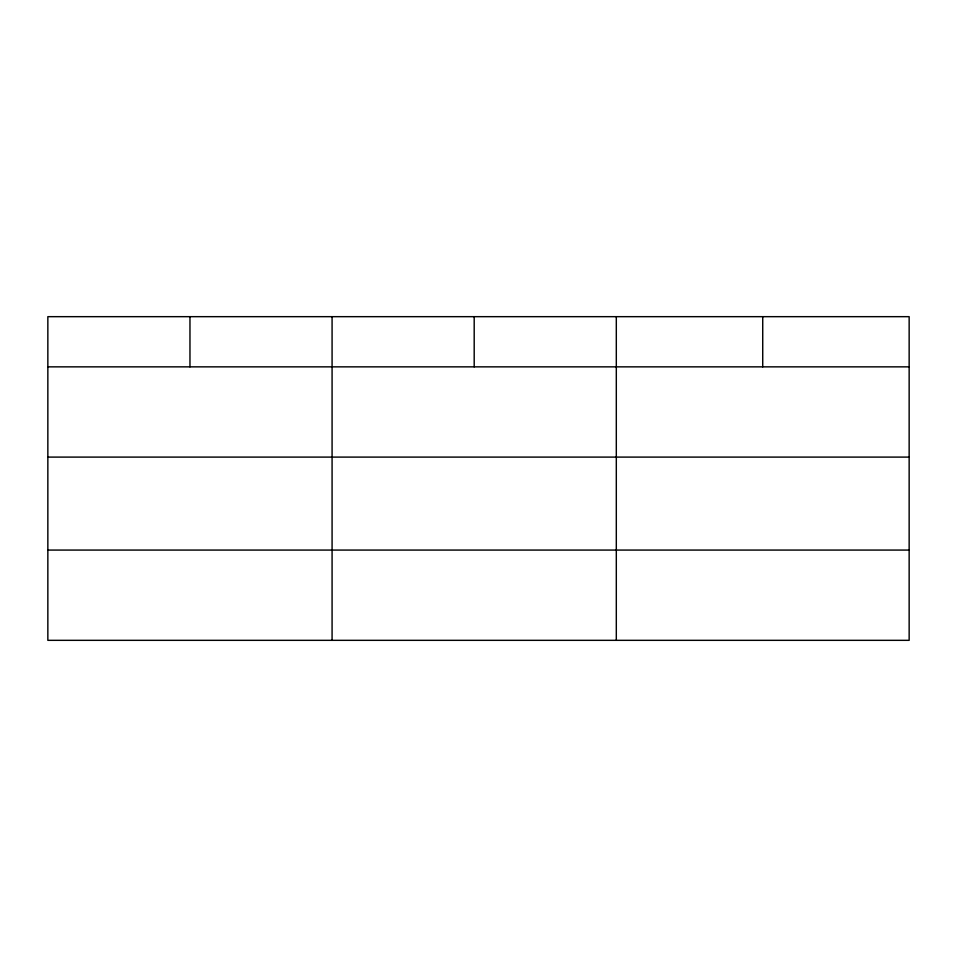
<?xml version="1.0" encoding="UTF-8"?>
<svg xmlns="http://www.w3.org/2000/svg" width="957" height="957" viewBox="0 0 957 957"><rect width="100%" height="100%" fill="white"/><g stroke="black" fill="none" stroke-linecap="round" stroke-linejoin="round"><path stroke-width="1.44" d="M909.15 457.099L909.15 316.671L47.85 316.671L47.85 640.329L909.15 640.329L909.15 457.099L47.85 457.099M47.85 366.854L909.15 366.854M47.85 550.072L909.15 550.072M762.729 316.671L762.729 366.854M616.308 316.671L616.308 640.329M474.193 316.671L474.193 366.854M332.079 316.671L332.079 640.329M189.965 316.671L189.965 366.854"/></g></svg>
